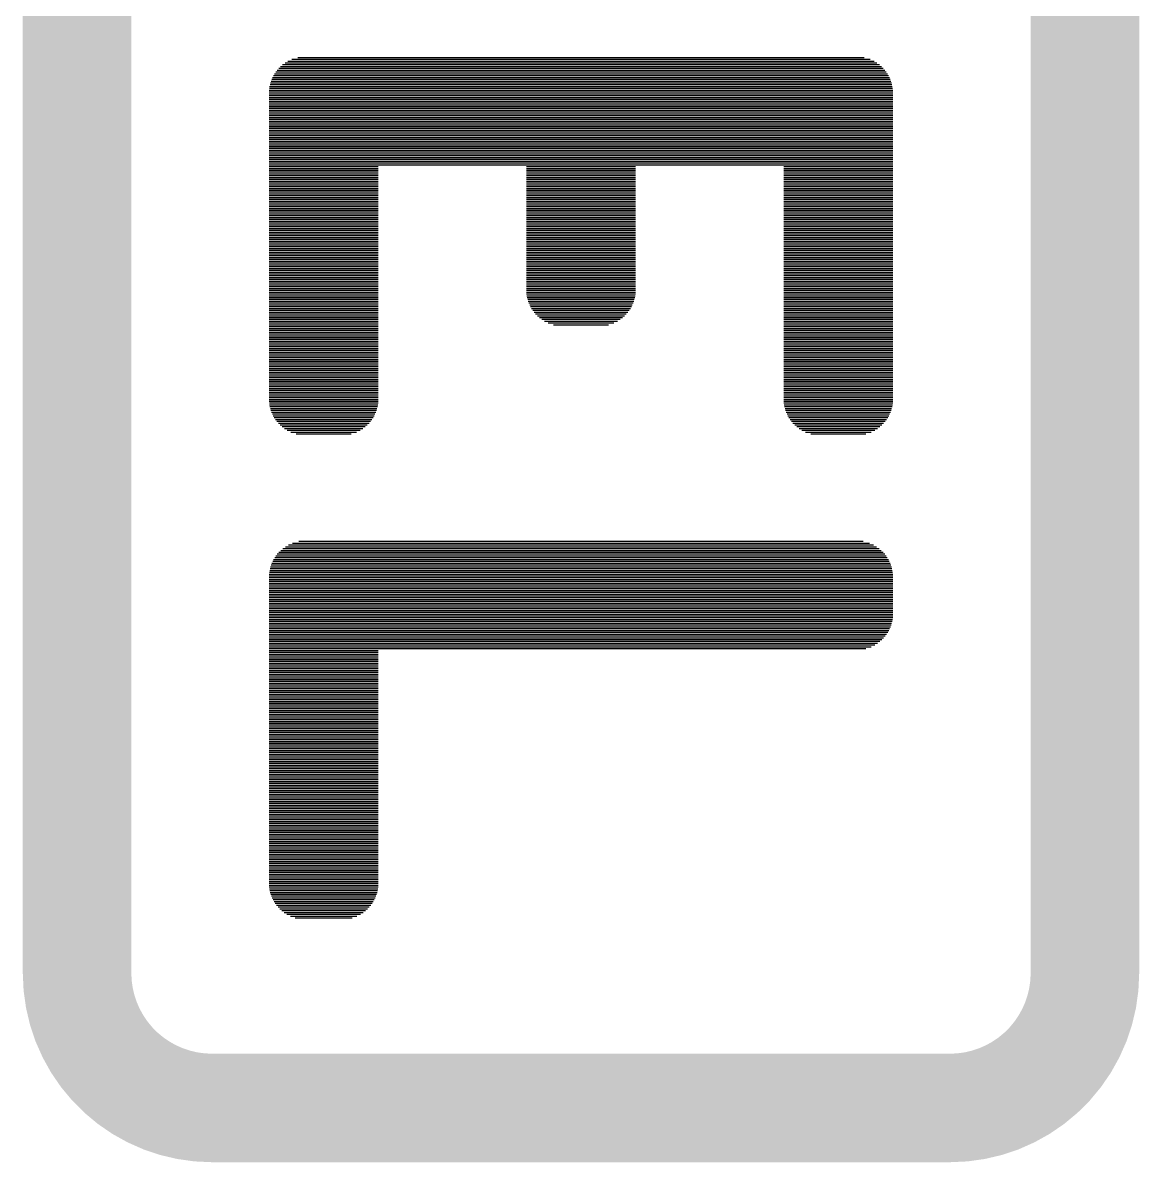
# Model space of a CAD drawing. Extents: x 1.8 to 21.7, y 5 to 12.1.
# Drawn here: x 18.832 to 19.552, y 9.792 to 10.527 of the extents above; entities that cross this region are included whole.
import ezdxf

# ---------------------------------------------------------------- set-up
doc = ezdxf.new("R2010")
doc.units = 0
doc.header["$MEASUREMENT"] = 0
doc.layers.get('0').update_dxf_attribs({"linetype": 'CONTINUOUS'})

msp = doc.modelspace()

# ---------------------------------------------------------------- linework, layer by layer
at = {"linetype": 'CONTINUOUS'}
for p, q in [((19.0059, 10.50331), (19.3789, 10.50331)), ((19.00969, 10.50448), (19.37511, 10.50448)), ((18.99642, 10.49627), (19.38837, 10.49627)), ((18.99743, 10.49744), (19.38736, 10.49744)), ((18.99859, 10.49862), (19.3862, 10.49862)), ((18.99993, 10.49979), (19.38486, 10.49979)), ((19.00151, 10.50096), (19.38328, 10.50096)), ((19.00343, 10.50214), (19.38137, 10.50214)), ((18.99253, 10.48923), (19.39227, 10.48923)), ((18.99297, 10.4904), (19.39182, 10.4904)), ((18.99348, 10.49157), (19.39131, 10.49157)), ((18.99408, 10.49275), (19.39071, 10.49275)), ((18.99476, 10.49392), (19.39003, 10.49392)), ((18.99554, 10.49509), (19.38926, 10.49509)), ((18.99125, 10.48219), (19.39355, 10.48219)), ((18.99131, 10.48336), (19.39349, 10.48336)), ((18.99143, 10.48453), (19.39337, 10.48453)), ((18.99161, 10.48571), (19.39318, 10.48571)), ((18.99185, 10.48688), (19.39294, 10.48688)), ((18.99216, 10.48805), (19.39264, 10.48805)), ((18.99124, 10.48101), (19.39355, 10.48101)), ((18.99124, 10.47984), (19.39355, 10.47984)), ((18.99124, 10.47867), (19.39355, 10.47867)), ((18.99124, 10.47749), (19.39355, 10.47749)), ((18.99124, 10.47632), (19.39355, 10.47632)), ((18.99124, 10.47515), (19.39355, 10.47515)), ((18.99124, 10.47397), (19.39355, 10.47397)), ((18.99124, 10.4728), (19.39355, 10.4728)), ((18.99124, 10.47163), (19.39355, 10.47163)), ((18.99124, 10.47045), (19.39355, 10.47045)), ((18.99124, 10.46928), (19.39355, 10.46928)), ((18.99124, 10.46811), (19.39355, 10.46811)), ((18.99124, 10.46693), (19.39355, 10.46693)), ((18.99124, 10.46576), (19.39355, 10.46576)), ((18.99124, 10.46458), (19.39355, 10.46458)), ((18.99124, 10.46341), (19.39355, 10.46341)), ((18.99124, 10.46224), (19.39355, 10.46224)), ((18.99124, 10.46106), (19.39355, 10.46106)), ((18.99124, 10.45989), (19.39355, 10.45989)), ((18.99124, 10.45872), (19.39355, 10.45872)), ((18.99124, 10.45754), (19.39355, 10.45754)), ((18.99124, 10.45637), (19.39355, 10.45637)), ((18.99124, 10.4552), (19.39355, 10.4552)), ((18.99124, 10.45402), (19.39355, 10.45402)), ((18.99124, 10.45285), (19.39355, 10.45285)), ((18.99124, 10.45168), (19.39355, 10.45168)), ((18.99124, 10.4505), (19.39355, 10.4505)), ((18.99124, 10.44933), (19.39355, 10.44933)), ((18.99124, 10.44816), (19.39355, 10.44816)), ((18.99124, 10.44698), (19.39355, 10.44698)), ((18.99124, 10.44581), (19.39355, 10.44581)), ((18.99124, 10.44464), (19.39355, 10.44464)), ((18.99124, 10.44346), (19.39355, 10.44346)), ((18.99124, 10.44229), (19.39355, 10.44229)), ((18.99124, 10.44112), (19.39355, 10.44112)), ((18.99124, 10.43994), (19.39355, 10.43994)), ((18.99124, 10.43877), (19.39355, 10.43877)), ((18.99124, 10.4376), (19.39355, 10.4376)), ((18.99124, 10.43642), (19.39355, 10.43642)), ((18.99124, 10.43525), (19.39355, 10.43525)), ((18.99124, 10.43408), (19.06165, 10.43408)), ((18.99124, 10.4329), (19.06165, 10.4329)), ((18.99124, 10.43173), (19.06165, 10.43173)), ((18.99124, 10.43055), (19.06165, 10.43055)), ((19.15719, 10.43408), (19.2276, 10.43408)), ((19.15719, 10.4329), (19.2276, 10.4329)), ((19.15719, 10.43173), (19.2276, 10.43173)), ((19.15719, 10.43055), (19.2276, 10.43055)), ((19.32315, 10.43408), (19.39355, 10.43408)), ((19.32315, 10.4329), (19.39355, 10.4329)), ((19.32315, 10.43173), (19.39355, 10.43173)), ((19.32315, 10.43055), (19.39355, 10.43055)), ((18.99124, 10.42938), (19.06165, 10.42938)), ((18.99124, 10.42821), (19.06165, 10.42821)), ((18.99124, 10.42703), (19.06165, 10.42703)), ((18.99124, 10.42586), (19.06165, 10.42586)), ((18.99124, 10.42469), (19.06165, 10.42469)), ((18.99124, 10.42351), (19.06165, 10.42351)), ((18.99124, 10.42234), (19.06165, 10.42234)), ((19.15719, 10.42938), (19.2276, 10.42938)), ((19.15719, 10.42821), (19.2276, 10.42821)), ((19.15719, 10.42703), (19.2276, 10.42703)), ((19.15719, 10.42586), (19.2276, 10.42586)), ((19.15719, 10.42469), (19.2276, 10.42469)), ((19.15719, 10.42351), (19.2276, 10.42351)), ((19.15719, 10.42234), (19.2276, 10.42234)), ((19.32315, 10.42938), (19.39355, 10.42938)), ((19.32315, 10.42821), (19.39355, 10.42821)), ((19.32315, 10.42703), (19.39355, 10.42703)), ((19.32315, 10.42586), (19.39355, 10.42586)), ((19.32315, 10.42469), (19.39355, 10.42469)), ((19.32315, 10.42351), (19.39355, 10.42351)), ((19.32315, 10.42234), (19.39355, 10.42234)), ((18.99124, 10.42117), (19.06165, 10.42117)), ((18.99124, 10.41999), (19.06165, 10.41999)), ((18.99124, 10.41882), (19.06165, 10.41882)), ((18.99124, 10.41765), (19.06165, 10.41765)), ((18.99124, 10.41647), (19.06165, 10.41647)), ((18.99124, 10.4153), (19.06165, 10.4153)), ((19.15719, 10.42117), (19.2276, 10.42117)), ((19.15719, 10.41999), (19.2276, 10.41999)), ((19.15719, 10.41882), (19.2276, 10.41882)), ((19.15719, 10.41765), (19.2276, 10.41765)), ((19.15719, 10.41647), (19.2276, 10.41647)), ((19.15719, 10.4153), (19.2276, 10.4153)), ((19.32315, 10.42117), (19.39355, 10.42117)), ((19.32315, 10.41999), (19.39355, 10.41999)), ((19.32315, 10.41882), (19.39355, 10.41882)), ((19.32315, 10.41765), (19.39355, 10.41765)), ((19.32315, 10.41647), (19.39355, 10.41647)), ((19.32315, 10.4153), (19.39355, 10.4153)), ((18.99124, 10.41413), (19.06165, 10.41413)), ((18.99124, 10.41295), (19.06165, 10.41295)), ((18.99124, 10.41178), (19.06165, 10.41178)), ((18.99124, 10.41061), (19.06165, 10.41061)), ((18.99124, 10.40943), (19.06165, 10.40943)), ((18.99124, 10.40826), (19.06165, 10.40826)), ((19.15719, 10.41413), (19.2276, 10.41413)), ((19.15719, 10.41295), (19.2276, 10.41295)), ((19.15719, 10.41178), (19.2276, 10.41178)), ((19.15719, 10.41061), (19.2276, 10.41061)), ((19.15719, 10.40943), (19.2276, 10.40943)), ((19.15719, 10.40826), (19.2276, 10.40826)), ((19.32315, 10.41413), (19.39355, 10.41413)), ((19.32315, 10.41295), (19.39355, 10.41295)), ((19.32315, 10.41178), (19.39355, 10.41178)), ((19.32315, 10.41061), (19.39355, 10.41061)), ((19.32315, 10.40943), (19.39355, 10.40943)), ((19.32315, 10.40826), (19.39355, 10.40826)), ((18.99124, 10.40709), (19.06165, 10.40709)), ((18.99124, 10.40591), (19.06165, 10.40591)), ((18.99124, 10.40474), (19.06165, 10.40474)), ((18.99124, 10.40357), (19.06165, 10.40357)), ((18.99124, 10.40239), (19.06165, 10.40239)), ((18.99124, 10.40122), (19.06165, 10.40122)), ((19.15719, 10.40709), (19.2276, 10.40709)), ((19.15719, 10.40591), (19.2276, 10.40591)), ((19.15719, 10.40474), (19.2276, 10.40474)), ((19.15719, 10.40357), (19.2276, 10.40357)), ((19.15719, 10.40239), (19.2276, 10.40239)), ((19.15719, 10.40122), (19.2276, 10.40122)), ((19.32315, 10.40709), (19.39355, 10.40709)), ((19.32315, 10.40591), (19.39355, 10.40591)), ((19.32315, 10.40474), (19.39355, 10.40474)), ((19.32315, 10.40357), (19.39355, 10.40357)), ((19.32315, 10.40239), (19.39355, 10.40239)), ((19.32315, 10.40122), (19.39355, 10.40122)), ((18.99124, 10.40005), (19.06165, 10.40005)), ((18.99124, 10.39887), (19.06165, 10.39887)), ((18.99124, 10.3977), (19.06165, 10.3977)), ((18.99124, 10.39652), (19.06165, 10.39652)), ((18.99124, 10.39535), (19.06165, 10.39535)), ((18.99124, 10.39418), (19.06165, 10.39418)), ((18.99124, 10.393), (19.06165, 10.393)), ((19.15719, 10.40005), (19.2276, 10.40005)), ((19.15719, 10.39887), (19.2276, 10.39887)), ((19.15719, 10.3977), (19.2276, 10.3977)), ((19.15719, 10.39652), (19.2276, 10.39652)), ((19.15719, 10.39535), (19.2276, 10.39535)), ((19.15719, 10.39418), (19.2276, 10.39418)), ((19.15719, 10.393), (19.2276, 10.393)), ((19.32315, 10.40005), (19.39355, 10.40005)), ((19.32315, 10.39887), (19.39355, 10.39887)), ((19.32315, 10.3977), (19.39355, 10.3977)), ((19.32315, 10.39652), (19.39355, 10.39652)), ((19.32315, 10.39535), (19.39355, 10.39535)), ((19.32315, 10.39418), (19.39355, 10.39418)), ((19.32315, 10.393), (19.39355, 10.393)), ((18.99124, 10.39183), (19.06165, 10.39183)), ((18.99124, 10.39066), (19.06165, 10.39066)), ((18.99124, 10.38948), (19.06165, 10.38948)), ((18.99124, 10.38831), (19.06165, 10.38831)), ((18.99124, 10.38714), (19.06165, 10.38714)), ((18.99124, 10.38596), (19.06165, 10.38596)), ((19.15719, 10.39183), (19.2276, 10.39183)), ((19.15719, 10.39066), (19.2276, 10.39066)), ((19.15719, 10.38948), (19.2276, 10.38948)), ((19.15719, 10.38831), (19.2276, 10.38831)), ((19.15719, 10.38714), (19.2276, 10.38714)), ((19.15719, 10.38596), (19.2276, 10.38596)), ((19.32315, 10.39183), (19.39355, 10.39183)), ((19.32315, 10.39066), (19.39355, 10.39066)), ((19.32315, 10.38948), (19.39355, 10.38948)), ((19.32315, 10.38831), (19.39355, 10.38831)), ((19.32315, 10.38714), (19.39355, 10.38714)), ((19.32315, 10.38596), (19.39355, 10.38596)), ((18.99124, 10.38479), (19.06165, 10.38479)), ((18.99124, 10.38362), (19.06165, 10.38362)), ((18.99124, 10.38244), (19.06165, 10.38244)), ((18.99124, 10.38127), (19.06165, 10.38127)), ((18.99124, 10.3801), (19.06165, 10.3801)), ((18.99124, 10.37892), (19.06165, 10.37892)), ((19.15719, 10.38479), (19.2276, 10.38479)), ((19.15719, 10.38362), (19.2276, 10.38362)), ((19.15719, 10.38244), (19.2276, 10.38244)), ((19.15719, 10.38127), (19.2276, 10.38127)), ((19.15719, 10.3801), (19.2276, 10.3801)), ((19.15719, 10.37892), (19.2276, 10.37892)), ((19.32315, 10.38479), (19.39355, 10.38479)), ((19.32315, 10.38362), (19.39355, 10.38362)), ((19.32315, 10.38244), (19.39355, 10.38244)), ((19.32315, 10.38127), (19.39355, 10.38127)), ((19.32315, 10.3801), (19.39355, 10.3801)), ((19.32315, 10.37892), (19.39355, 10.37892)), ((18.99124, 10.37775), (19.06165, 10.37775)), ((18.99124, 10.37658), (19.06165, 10.37658)), ((18.99124, 10.3754), (19.06165, 10.3754)), ((18.99124, 10.37423), (19.06165, 10.37423)), ((18.99124, 10.37306), (19.06165, 10.37306)), ((18.99124, 10.37188), (19.06165, 10.37188)), ((19.15719, 10.37775), (19.2276, 10.37775)), ((19.15719, 10.37658), (19.2276, 10.37658)), ((19.15719, 10.3754), (19.2276, 10.3754)), ((19.15719, 10.37423), (19.2276, 10.37423)), ((19.15719, 10.37306), (19.2276, 10.37306)), ((19.15719, 10.37188), (19.2276, 10.37188)), ((19.32315, 10.37775), (19.39355, 10.37775)), ((19.32315, 10.37658), (19.39355, 10.37658)), ((19.32315, 10.3754), (19.39355, 10.3754)), ((19.32315, 10.37423), (19.39355, 10.37423)), ((19.32315, 10.37306), (19.39355, 10.37306)), ((19.32315, 10.37188), (19.39355, 10.37188)), ((18.99124, 10.37071), (19.06165, 10.37071)), ((18.99124, 10.36954), (19.06165, 10.36954)), ((18.99124, 10.36836), (19.06165, 10.36836)), ((18.99124, 10.36719), (19.06165, 10.36719)), ((18.99124, 10.36602), (19.06165, 10.36602)), ((18.99124, 10.36484), (19.06165, 10.36484)), ((18.99124, 10.36367), (19.06165, 10.36367)), ((19.15719, 10.37071), (19.2276, 10.37071)), ((19.15719, 10.36954), (19.2276, 10.36954)), ((19.15719, 10.36836), (19.2276, 10.36836)), ((19.15719, 10.36719), (19.2276, 10.36719)), ((19.15719, 10.36602), (19.2276, 10.36602)), ((19.15719, 10.36484), (19.2276, 10.36484)), ((19.15719, 10.36367), (19.2276, 10.36367)), ((19.32315, 10.37071), (19.39355, 10.37071)), ((19.32315, 10.36954), (19.39355, 10.36954)), ((19.32315, 10.36836), (19.39355, 10.36836)), ((19.32315, 10.36719), (19.39355, 10.36719)), ((19.32315, 10.36602), (19.39355, 10.36602)), ((19.32315, 10.36484), (19.39355, 10.36484)), ((19.32315, 10.36367), (19.39355, 10.36367)), ((18.99124, 10.36249), (19.06165, 10.36249)), ((18.99124, 10.36132), (19.06165, 10.36132)), ((18.99124, 10.36015), (19.06165, 10.36015)), ((18.99124, 10.35897), (19.06165, 10.35897)), ((18.99124, 10.3578), (19.06165, 10.3578)), ((18.99124, 10.35663), (19.06165, 10.35663)), ((19.15719, 10.36249), (19.2276, 10.36249)), ((19.15719, 10.36132), (19.2276, 10.36132)), ((19.15719, 10.36015), (19.2276, 10.36015)), ((19.15719, 10.35897), (19.2276, 10.35897)), ((19.15719, 10.3578), (19.2276, 10.3578)), ((19.15719, 10.35663), (19.2276, 10.35663)), ((19.32315, 10.36249), (19.39355, 10.36249)), ((19.32315, 10.36132), (19.39355, 10.36132)), ((19.32315, 10.36015), (19.39355, 10.36015)), ((19.32315, 10.35897), (19.39355, 10.35897)), ((19.32315, 10.3578), (19.39355, 10.3578)), ((19.32315, 10.35663), (19.39355, 10.35663)), ((18.99124, 10.35545), (19.06165, 10.35545)), ((18.99124, 10.35428), (19.06165, 10.35428)), ((18.99124, 10.35311), (19.06165, 10.35311)), ((18.99124, 10.35193), (19.06165, 10.35193)), ((18.99124, 10.35076), (19.06165, 10.35076)), ((18.99124, 10.34959), (19.06165, 10.34959)), ((19.15719, 10.35545), (19.2276, 10.35545)), ((19.1572, 10.35428), (19.2276, 10.35428)), ((19.15725, 10.35311), (19.22755, 10.35311)), ((19.15735, 10.35193), (19.22744, 10.35193)), ((19.15752, 10.35076), (19.22727, 10.35076)), ((19.15775, 10.34959), (19.22704, 10.34959)), ((19.32315, 10.35545), (19.39355, 10.35545)), ((19.32315, 10.35428), (19.39355, 10.35428)), ((19.32315, 10.35311), (19.39355, 10.35311)), ((19.32315, 10.35193), (19.39355, 10.35193)), ((19.32315, 10.35076), (19.39355, 10.35076)), ((19.32315, 10.34959), (19.39355, 10.34959)), ((18.99124, 10.34841), (19.06165, 10.34841)), ((18.99124, 10.34724), (19.06165, 10.34724)), ((18.99124, 10.34607), (19.06165, 10.34607)), ((18.99124, 10.34489), (19.06165, 10.34489)), ((18.99124, 10.34372), (19.06165, 10.34372)), ((18.99124, 10.34255), (19.06165, 10.34255)), ((19.15804, 10.34841), (19.22675, 10.34841)), ((19.1584, 10.34724), (19.2264, 10.34724)), ((19.15882, 10.34607), (19.22597, 10.34607)), ((19.15932, 10.34489), (19.22547, 10.34489)), ((19.1599, 10.34372), (19.22489, 10.34372)), ((19.16056, 10.34255), (19.22423, 10.34255)), ((19.32315, 10.34841), (19.39355, 10.34841)), ((19.32315, 10.34724), (19.39355, 10.34724)), ((19.32315, 10.34607), (19.39355, 10.34607)), ((19.32315, 10.34489), (19.39355, 10.34489)), ((19.32315, 10.34372), (19.39355, 10.34372)), ((19.32315, 10.34255), (19.39355, 10.34255)), ((18.99124, 10.34137), (19.06165, 10.34137)), ((18.99124, 10.3402), (19.06165, 10.3402)), ((18.99124, 10.33903), (19.06165, 10.33903)), ((18.99124, 10.33785), (19.06165, 10.33785)), ((18.99124, 10.33668), (19.06165, 10.33668)), ((18.99124, 10.33551), (19.06165, 10.33551)), ((18.99124, 10.33433), (19.06165, 10.33433)), ((19.16132, 10.34137), (19.22347, 10.34137)), ((19.16218, 10.3402), (19.22261, 10.3402)), ((19.16316, 10.33903), (19.22163, 10.33903)), ((19.16429, 10.33785), (19.22051, 10.33785)), ((19.16558, 10.33668), (19.21921, 10.33668)), ((19.16711, 10.33551), (19.21769, 10.33551)), ((19.16894, 10.33433), (19.21586, 10.33433)), ((19.32315, 10.34137), (19.39355, 10.34137)), ((19.32315, 10.3402), (19.39355, 10.3402)), ((19.32315, 10.33903), (19.39355, 10.33903)), ((19.32315, 10.33785), (19.39355, 10.33785)), ((19.32315, 10.33668), (19.39355, 10.33668)), ((19.32315, 10.33551), (19.39355, 10.33551)), ((19.32315, 10.33433), (19.39355, 10.33433)), ((18.99124, 10.33316), (19.06165, 10.33316)), ((18.99124, 10.33199), (19.06165, 10.33199)), ((18.99124, 10.33081), (19.06165, 10.33081)), ((18.99124, 10.32964), (19.06165, 10.32964)), ((18.99124, 10.32846), (19.06165, 10.32846)), ((18.99124, 10.32729), (19.06165, 10.32729)), ((19.17126, 10.33316), (19.21353, 10.33316)), ((19.17462, 10.33199), (19.21017, 10.33199)), ((19.32315, 10.33316), (19.39355, 10.33316)), ((19.32315, 10.33199), (19.39355, 10.33199)), ((19.32315, 10.33081), (19.39355, 10.33081)), ((19.32315, 10.32964), (19.39355, 10.32964)), ((19.32315, 10.32846), (19.39355, 10.32846)), ((19.32315, 10.32729), (19.39355, 10.32729)), ((18.99124, 10.32612), (19.06165, 10.32612)), ((18.99124, 10.32494), (19.06165, 10.32494)), ((18.99124, 10.32377), (19.06165, 10.32377)), ((18.99124, 10.3226), (19.06165, 10.3226)), ((18.99124, 10.32142), (19.06165, 10.32142)), ((18.99124, 10.32025), (19.06165, 10.32025)), ((19.32315, 10.32612), (19.39355, 10.32612)), ((19.32315, 10.32494), (19.39355, 10.32494)), ((19.32315, 10.32377), (19.39355, 10.32377)), ((19.32315, 10.3226), (19.39355, 10.3226)), ((19.32315, 10.32142), (19.39355, 10.32142)), ((19.32315, 10.32025), (19.39355, 10.32025)), ((18.99124, 10.31908), (19.06165, 10.31908)), ((18.99124, 10.3179), (19.06165, 10.3179)), ((18.99124, 10.31673), (19.06165, 10.31673)), ((18.99124, 10.31556), (19.06165, 10.31556)), ((18.99124, 10.31438), (19.06165, 10.31438)), ((18.99124, 10.31321), (19.06165, 10.31321)), ((19.32315, 10.31908), (19.39355, 10.31908)), ((19.32315, 10.3179), (19.39355, 10.3179)), ((19.32315, 10.31673), (19.39355, 10.31673)), ((19.32315, 10.31556), (19.39355, 10.31556)), ((19.32315, 10.31438), (19.39355, 10.31438)), ((19.32315, 10.31321), (19.39355, 10.31321)), ((18.99124, 10.31204), (19.06165, 10.31204)), ((18.99124, 10.31086), (19.06165, 10.31086)), ((18.99124, 10.30969), (19.06165, 10.30969)), ((18.99124, 10.30852), (19.06165, 10.30852)), ((18.99124, 10.30734), (19.06165, 10.30734)), ((18.99124, 10.30617), (19.06165, 10.30617)), ((18.99124, 10.305), (19.06165, 10.305)), ((19.32315, 10.31204), (19.39355, 10.31204)), ((19.32315, 10.31086), (19.39355, 10.31086)), ((19.32315, 10.30969), (19.39355, 10.30969)), ((19.32315, 10.30852), (19.39355, 10.30852)), ((19.32315, 10.30734), (19.39355, 10.30734)), ((19.32315, 10.30617), (19.39355, 10.30617)), ((19.32315, 10.305), (19.39355, 10.305)), ((18.99124, 10.30382), (19.06165, 10.30382)), ((18.99124, 10.30265), (19.06165, 10.30265)), ((18.99124, 10.30148), (19.06165, 10.30148)), ((18.99124, 10.3003), (19.06165, 10.3003)), ((18.99124, 10.29913), (19.06165, 10.29913)), ((18.99124, 10.29796), (19.06165, 10.29796)), ((19.32315, 10.30382), (19.39355, 10.30382)), ((19.32315, 10.30265), (19.39355, 10.30265)), ((19.32315, 10.30148), (19.39355, 10.30148)), ((19.32315, 10.3003), (19.39355, 10.3003)), ((19.32315, 10.29913), (19.39355, 10.29913)), ((19.32315, 10.29796), (19.39355, 10.29796)), ((18.99124, 10.29678), (19.06165, 10.29678)), ((18.99124, 10.29561), (19.06165, 10.29561)), ((18.99124, 10.29443), (19.06165, 10.29443)), ((18.99124, 10.29326), (19.06165, 10.29326)), ((18.99124, 10.29209), (19.06165, 10.29209)), ((18.99124, 10.29091), (19.06165, 10.29091)), ((19.32315, 10.29678), (19.39355, 10.29678)), ((19.32315, 10.29561), (19.39355, 10.29561)), ((19.32315, 10.29443), (19.39355, 10.29443)), ((19.32315, 10.29326), (19.39355, 10.29326)), ((19.32315, 10.29209), (19.39355, 10.29209)), ((19.32315, 10.29091), (19.39355, 10.29091)), ((18.99124, 10.28974), (19.06165, 10.28974)), ((18.99124, 10.28857), (19.06165, 10.28857)), ((18.99124, 10.28739), (19.06165, 10.28739)), ((18.99124, 10.28622), (19.06165, 10.28622)), ((18.99124, 10.28505), (19.06165, 10.28505)), ((18.99124, 10.28387), (19.06164, 10.28387)), ((18.99129, 10.2827), (19.06159, 10.2827)), ((19.32315, 10.28974), (19.39355, 10.28974)), ((19.32315, 10.28857), (19.39355, 10.28857)), ((19.32315, 10.28739), (19.39355, 10.28739)), ((19.32315, 10.28622), (19.39355, 10.28622)), ((19.32315, 10.28505), (19.39355, 10.28505)), ((19.32315, 10.28387), (19.39355, 10.28387)), ((19.3232, 10.2827), (19.3935, 10.2827)), ((18.9914, 10.28153), (19.06149, 10.28153)), ((18.99157, 10.28035), (19.06132, 10.28035)), ((18.99179, 10.27918), (19.06109, 10.27918)), ((18.99209, 10.27801), (19.0608, 10.27801)), ((18.99244, 10.27683), (19.06044, 10.27683)), ((18.99287, 10.27566), (19.06001, 10.27566)), ((19.32331, 10.28153), (19.3934, 10.28153)), ((19.32348, 10.28035), (19.39323, 10.28035)), ((19.3237, 10.27918), (19.393, 10.27918)), ((19.324, 10.27801), (19.39271, 10.27801)), ((19.32435, 10.27683), (19.39235, 10.27683)), ((19.32478, 10.27566), (19.39192, 10.27566)), ((18.99337, 10.27449), (19.05951, 10.27449)), ((18.99395, 10.27331), (19.05894, 10.27331)), ((18.99461, 10.27214), (19.05827, 10.27214)), ((18.99537, 10.27097), (19.05752, 10.27097)), ((18.99623, 10.26979), (19.05666, 10.26979)), ((18.99721, 10.26862), (19.05568, 10.26862)), ((19.32528, 10.27449), (19.39142, 10.27449)), ((19.32586, 10.27331), (19.39085, 10.27331)), ((19.32652, 10.27214), (19.39018, 10.27214)), ((19.32728, 10.27097), (19.38943, 10.27097)), ((19.32814, 10.26979), (19.38857, 10.26979)), ((19.32912, 10.26862), (19.38759, 10.26862)), ((18.99833, 10.26745), (19.05455, 10.26745)), ((18.99963, 10.26627), (19.05325, 10.26627)), ((19.00115, 10.2651), (19.05173, 10.2651)), ((19.00299, 10.26393), (19.0499, 10.26393)), ((19.00531, 10.26275), (19.04757, 10.26275)), ((19.00867, 10.26158), (19.04422, 10.26158)), ((19.33024, 10.26745), (19.38646, 10.26745)), ((19.33154, 10.26627), (19.38516, 10.26627)), ((19.33306, 10.2651), (19.38364, 10.2651)), ((19.3349, 10.26393), (19.38181, 10.26393)), ((19.33722, 10.26275), (19.37948, 10.26275)), ((19.34058, 10.26158), (19.37613, 10.26158)), ((19.00013, 10.18765), (19.38466, 10.18765)), ((19.00175, 10.18882), (19.38305, 10.18882)), ((19.00372, 10.19), (19.38107, 10.19)), ((19.0063, 10.19117), (19.37849, 10.19117)), ((19.01049, 10.19234), (19.37431, 10.19234)), ((18.99417, 10.18061), (19.39063, 10.18061)), ((18.99486, 10.18178), (19.38993, 10.18178)), ((18.99565, 10.18296), (19.38914, 10.18296)), ((18.99655, 10.18413), (19.38824, 10.18413)), ((18.99758, 10.1853), (19.38721, 10.1853)), ((18.99876, 10.18648), (19.38603, 10.18648)), ((18.99164, 10.17357), (19.39316, 10.17357)), ((18.99189, 10.17474), (19.3929, 10.17474)), ((18.9922, 10.17592), (19.39259, 10.17592)), ((18.99258, 10.17709), (19.39221, 10.17709)), ((18.99304, 10.17826), (19.39176, 10.17826)), ((18.99356, 10.17944), (19.39123, 10.17944)), ((18.99124, 10.16888), (19.39355, 10.16888)), ((18.99124, 10.1677), (19.39355, 10.1677)), ((18.99124, 10.16653), (19.39355, 10.16653)), ((18.99124, 10.16536), (19.39355, 10.16536)), ((18.99125, 10.17005), (19.39354, 10.17005)), ((18.99132, 10.17122), (19.39347, 10.17122)), ((18.99145, 10.1724), (19.39334, 10.1724)), ((18.99124, 10.16418), (19.39355, 10.16418)), ((18.99124, 10.16301), (19.39355, 10.16301)), ((18.99124, 10.16183), (19.39355, 10.16183)), ((18.99124, 10.16066), (19.39355, 10.16066)), ((18.99124, 10.15949), (19.39355, 10.15949)), ((18.99124, 10.15831), (19.39355, 10.15831)), ((18.99124, 10.15714), (19.39355, 10.15714)), ((18.99124, 10.15597), (19.39355, 10.15597)), ((18.99124, 10.15479), (19.39355, 10.15479)), ((18.99124, 10.15362), (19.39355, 10.15362)), ((18.99124, 10.15245), (19.39355, 10.15245)), ((18.99124, 10.15127), (19.39355, 10.15127)), ((18.99124, 10.1501), (19.39355, 10.1501)), ((18.99124, 10.14893), (19.39355, 10.14893)), ((18.99124, 10.14775), (19.39355, 10.14775)), ((18.99124, 10.14658), (19.39355, 10.14658)), ((18.99124, 10.14541), (19.39355, 10.14541)), ((18.99124, 10.14423), (19.3935, 10.14423)), ((18.99124, 10.14306), (19.3934, 10.14306)), ((18.99124, 10.14189), (19.39323, 10.14189)), ((18.99124, 10.14071), (19.393, 10.14071)), ((18.99124, 10.13954), (19.39271, 10.13954)), ((18.99124, 10.13837), (19.39235, 10.13837)), ((18.99124, 10.13719), (19.39192, 10.13719)), ((18.99124, 10.13602), (19.39142, 10.13602)), ((18.99124, 10.13485), (19.39085, 10.13485)), ((18.99124, 10.13367), (19.39018, 10.13367)), ((18.99124, 10.1325), (19.38943, 10.1325)), ((18.99124, 10.13133), (19.38857, 10.13133)), ((18.99124, 10.13015), (19.38758, 10.13015)), ((18.99124, 10.12898), (19.38646, 10.12898)), ((18.99124, 10.1278), (19.38516, 10.1278)), ((18.99124, 10.12663), (19.38364, 10.12663)), ((18.99124, 10.12546), (19.38181, 10.12546)), ((18.99124, 10.12428), (19.37948, 10.12428)), ((18.99124, 10.12311), (19.37612, 10.12311)), ((18.99124, 10.12194), (19.06165, 10.12194)), ((18.99124, 10.12076), (19.06165, 10.12076)), ((18.99124, 10.11959), (19.06165, 10.11959)), ((18.99124, 10.11842), (19.06165, 10.11842)), ((18.99124, 10.11724), (19.06165, 10.11724)), ((18.99124, 10.11607), (19.06165, 10.11607)), ((18.99124, 10.1149), (19.06165, 10.1149)), ((18.99124, 10.11372), (19.06165, 10.11372)), ((18.99124, 10.11255), (19.06165, 10.11255)), ((18.99124, 10.11138), (19.06165, 10.11138)), ((18.99124, 10.1102), (19.06165, 10.1102)), ((18.99124, 10.10903), (19.06165, 10.10903)), ((18.99124, 10.10786), (19.06165, 10.10786)), ((18.99124, 10.10668), (19.06165, 10.10668)), ((18.99124, 10.10551), (19.06165, 10.10551)), ((18.99124, 10.10434), (19.06165, 10.10434)), ((18.99124, 10.10316), (19.06165, 10.10316)), ((18.99124, 10.10199), (19.06165, 10.10199)), ((18.99124, 10.10082), (19.06165, 10.10082)), ((18.99124, 10.09964), (19.06165, 10.09964)), ((18.99124, 10.09847), (19.06165, 10.09847)), ((18.99124, 10.0973), (19.06165, 10.0973)), ((18.99124, 10.09612), (19.06165, 10.09612)), ((18.99124, 10.09495), (19.06165, 10.09495)), ((18.99124, 10.09377), (19.06165, 10.09377)), ((18.99124, 10.0926), (19.06165, 10.0926)), ((18.99124, 10.09143), (19.06165, 10.09143)), ((18.99124, 10.09025), (19.06165, 10.09025)), ((18.99124, 10.08908), (19.06165, 10.08908)), ((18.99124, 10.08791), (19.06165, 10.08791)), ((18.99124, 10.08673), (19.06165, 10.08673)), ((18.99124, 10.08556), (19.06165, 10.08556)), ((18.99124, 10.08439), (19.06165, 10.08439)), ((18.99124, 10.08321), (19.06165, 10.08321)), ((18.99124, 10.08204), (19.06165, 10.08204)), ((18.99124, 10.08087), (19.06165, 10.08087)), ((18.99124, 10.07969), (19.06165, 10.07969)), ((18.99124, 10.07852), (19.06165, 10.07852)), ((18.99124, 10.07735), (19.06165, 10.07735)), ((18.99124, 10.07617), (19.06165, 10.07617)), ((18.99124, 10.075), (19.06165, 10.075)), ((18.99124, 10.07383), (19.06165, 10.07383)), ((18.99124, 10.07265), (19.06165, 10.07265)), ((18.99124, 10.07148), (19.06165, 10.07148)), ((18.99124, 10.07031), (19.06165, 10.07031)), ((18.99124, 10.06913), (19.06165, 10.06913)), ((18.99124, 10.06796), (19.06165, 10.06796)), ((18.99124, 10.06679), (19.06165, 10.06679)), ((18.99124, 10.06561), (19.06165, 10.06561)), ((18.99124, 10.06444), (19.06165, 10.06444)), ((18.99124, 10.06327), (19.06165, 10.06327)), ((18.99124, 10.06209), (19.06165, 10.06209)), ((18.99124, 10.06092), (19.06165, 10.06092)), ((18.99124, 10.05974), (19.06165, 10.05974)), ((18.99124, 10.05857), (19.06165, 10.05857)), ((18.99124, 10.0574), (19.06165, 10.0574)), ((18.99124, 10.05622), (19.06165, 10.05622)), ((18.99124, 10.05505), (19.06165, 10.05505)), ((18.99124, 10.05388), (19.06165, 10.05388)), ((18.99124, 10.0527), (19.06165, 10.0527)), ((18.99124, 10.05153), (19.06165, 10.05153)), ((18.99124, 10.05036), (19.06165, 10.05036)), ((18.99124, 10.04918), (19.06165, 10.04918)), ((18.99124, 10.04801), (19.06165, 10.04801)), ((18.99124, 10.04684), (19.06165, 10.04684)), ((18.99124, 10.04566), (19.06165, 10.04566)), ((18.99124, 10.04449), (19.06165, 10.04449)), ((18.99124, 10.04332), (19.06165, 10.04332)), ((18.99124, 10.04214), (19.06165, 10.04214)), ((18.99124, 10.04097), (19.06165, 10.04097)), ((18.99124, 10.0398), (19.06165, 10.0398)), ((18.99124, 10.03862), (19.06165, 10.03862)), ((18.99124, 10.03745), (19.06165, 10.03745)), ((18.99124, 10.03628), (19.06165, 10.03628)), ((18.99124, 10.0351), (19.06165, 10.0351)), ((18.99124, 10.03393), (19.06165, 10.03393)), ((18.99124, 10.03276), (19.06165, 10.03276)), ((18.99124, 10.03158), (19.06165, 10.03158)), ((18.99124, 10.03041), (19.06165, 10.03041)), ((18.99124, 10.02924), (19.06165, 10.02924)), ((18.99124, 10.02806), (19.06165, 10.02806)), ((18.99124, 10.02689), (19.06165, 10.02689)), ((18.99124, 10.02571), (19.06165, 10.02571)), ((18.99124, 10.02454), (19.06165, 10.02454)), ((18.99124, 10.02337), (19.06165, 10.02337)), ((18.99124, 10.02219), (19.06165, 10.02219)), ((18.99124, 10.02102), (19.06165, 10.02102)), ((18.99124, 10.01985), (19.06165, 10.01985)), ((18.99124, 10.01867), (19.06165, 10.01867)), ((18.99124, 10.0175), (19.06165, 10.0175)), ((18.99124, 10.01633), (19.06165, 10.01633)), ((18.99124, 10.01515), (19.06165, 10.01515)), ((18.99124, 10.01398), (19.06165, 10.01398)), ((18.99124, 10.01281), (19.06165, 10.01281)), ((18.99124, 10.01163), (19.06165, 10.01163)), ((18.99124, 10.01046), (19.06165, 10.01046)), ((18.99124, 10.00929), (19.06165, 10.00929)), ((18.99124, 10.00811), (19.06165, 10.00811)), ((18.99124, 10.00694), (19.06165, 10.00694)), ((18.99124, 10.00577), (19.06165, 10.00577)), ((18.99124, 10.00459), (19.06165, 10.00459)), ((18.99124, 10.00342), (19.06165, 10.00342)), ((18.99124, 10.00225), (19.06165, 10.00225)), ((18.99124, 10.00107), (19.06165, 10.00107)), ((18.99124, 9.9999), (19.06165, 9.9999)), ((18.99124, 9.99873), (19.06165, 9.99873)), ((18.99124, 9.99755), (19.06165, 9.99755)), ((18.99124, 9.99638), (19.06165, 9.99638)), ((18.99124, 9.9952), (19.06165, 9.9952)), ((18.99124, 9.99403), (19.06165, 9.99403)), ((18.99124, 9.99286), (19.06165, 9.99286)), ((18.99124, 9.99168), (19.06165, 9.99168)), ((18.99124, 9.99051), (19.06165, 9.99051)), ((18.99124, 9.98934), (19.06165, 9.98934)), ((18.99124, 9.98816), (19.06165, 9.98816)), ((18.99124, 9.98699), (19.06165, 9.98699)), ((18.99124, 9.98582), (19.06165, 9.98582)), ((18.99124, 9.98464), (19.06165, 9.98464)), ((18.99124, 9.98347), (19.06165, 9.98347)), ((18.99124, 9.9823), (19.06165, 9.9823)), ((18.99124, 9.98112), (19.06165, 9.98112)), ((18.99124, 9.97995), (19.06165, 9.97995)), ((18.99124, 9.97878), (19.06165, 9.97878)), ((18.99124, 9.9776), (19.06165, 9.9776)), ((18.99124, 9.97643), (19.06165, 9.97643)), ((18.99124, 9.97526), (19.06165, 9.97526)), ((18.99124, 9.97408), (19.06165, 9.97408)), ((18.99124, 9.97291), (19.06165, 9.97291)), ((18.99124, 9.97174), (19.06164, 9.97174)), ((18.99128, 9.97056), (19.0616, 9.97056)), ((18.99138, 9.96939), (19.0615, 9.96939)), ((18.99154, 9.96822), (19.06134, 9.96822)), ((18.99176, 9.96704), (19.06112, 9.96704)), ((18.99204, 9.96587), (19.06084, 9.96587)), ((18.99239, 9.9647), (19.06049, 9.9647)), ((18.99281, 9.96352), (19.06008, 9.96352)), ((18.9933, 9.96235), (19.05959, 9.96235)), ((18.99386, 9.96117), (19.05902, 9.96117)), ((18.99451, 9.96), (19.05837, 9.96)), ((18.99526, 9.95883), (19.05763, 9.95883)), ((18.9961, 9.95765), (19.05678, 9.95765)), ((18.99707, 9.95648), (19.05582, 9.95648)), ((18.99817, 9.95531), (19.05471, 9.95531)), ((18.99944, 9.95413), (19.05344, 9.95413)), ((19.00093, 9.95296), (19.05196, 9.95296)), ((19.00271, 9.95179), (19.05017, 9.95179)), ((19.00495, 9.95061), (19.04793, 9.95061)), ((19.0081, 9.94944), (19.04479, 9.94944))]:
    msp.add_line(p, q, dxfattribs=at)
at = {"linetype": 'CONTINUOUS', "const_width": 0.07}
for points in [[(18.8674, 10.90979), (18.8674, 9.91379)], [(19.5174, 10.90979), (19.5174, 9.91379)], [(18.9544, 9.82679), (19.4304, 9.82679)]]:
    msp.add_lwpolyline(points, dxfattribs=at)
for points in [[(18.8674, 9.91379, 0.414214), (18.9544, 9.82679, 0.414214)], [(19.4304, 9.82679, 0.414214), (19.5174, 9.91379, 0.414214)]]:
    msp.add_lwpolyline(points, format="xyb", dxfattribs=at)

doc.saveas('drawing.dxf')
